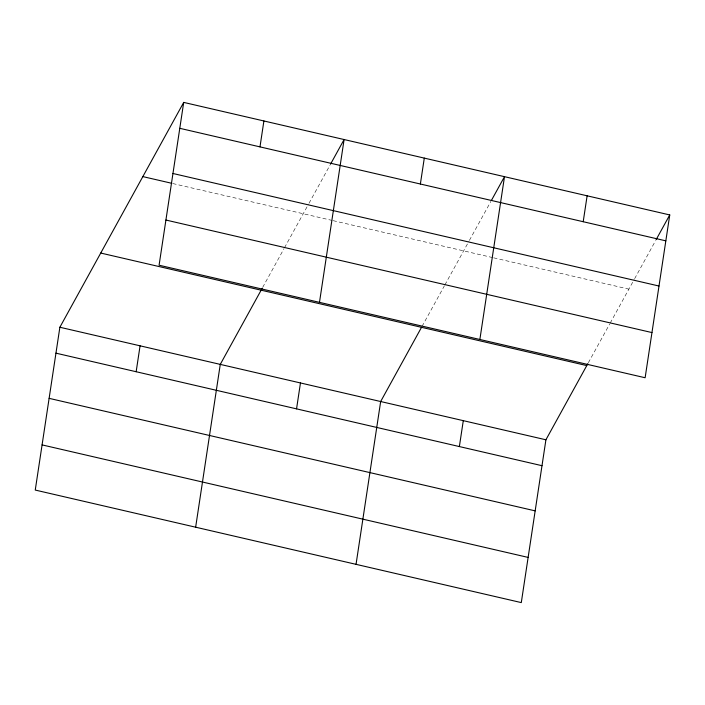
<?xml version="1.0" encoding="UTF-8"?>
<svg xmlns="http://www.w3.org/2000/svg" width="705" height="705" viewBox="0 0 705 705"><rect width="100%" height="100%" fill="white"/><g stroke="black" fill="none" stroke-linecap="round" stroke-linejoin="round"><path stroke-width="0.53" stroke-dasharray="3.52 2.64" d="M262.692 287.358L284 248.662M284.52 247.711L308.473 204.221M309.001 203.269L329.958 165.226M422.048 326.38L444.397 285.798M444.917 284.846L468.869 241.357M469.389 240.405L490.874 201.41M588.34 362.749L609.658 324.053M610.178 323.11L634.121 279.621M634.65 278.669L655.606 240.617M172.778 183.538L332.108 220.418M333.174 220.665L492.601 257.581M493.676 257.827L628.886 289.138"/><path stroke-width="1.06" d="M183.705 102.401L159.083 265.212L645.128 377.748L669.75 214.937L183.705 102.401L59.872 327.252L35.25 490.063L521.295 602.599L545.917 439.788L587.82 363.692M136.153 371.729L140.075 345.82M195.646 527.199L220.268 364.388L262.172 288.301M259.986 146.878L263.899 120.969M296.549 408.865L300.462 382.956M319.48 302.348L344.102 139.537L330.478 164.274M356.043 564.335L380.665 401.524L421.528 327.323M420.374 184.014L424.295 158.105M459.369 446.565L463.291 420.656M479.867 339.484L504.498 176.673L491.394 200.458M583.202 221.714L587.124 195.805M656.126 239.665L669.75 214.937M179.784 128.31L665.828 240.846M172.954 173.492L658.999 286.027M142.842 176.602L171.712 183.282M165.913 220.039L651.958 332.575M100.736 253.051L586.78 365.587M59.872 327.252L545.917 439.788M55.951 353.161L542.004 465.697M49.121 398.343L535.165 510.869M42.08 444.89L528.133 557.417"/></g></svg>
